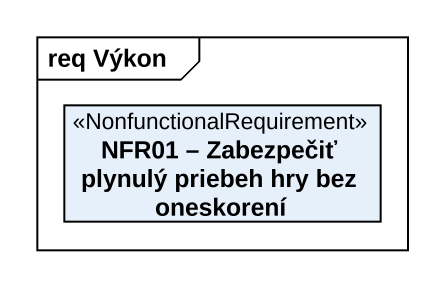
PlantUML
@startuml
mainframe req Výkon
hide circle
hide empty members
class "NFR01 – Zabezpečiť plynulý priebeh hry bez oneskorení" as NFR01_Zabezpečiť_plynulý <<NonfunctionalRequirement>>
@enduml
